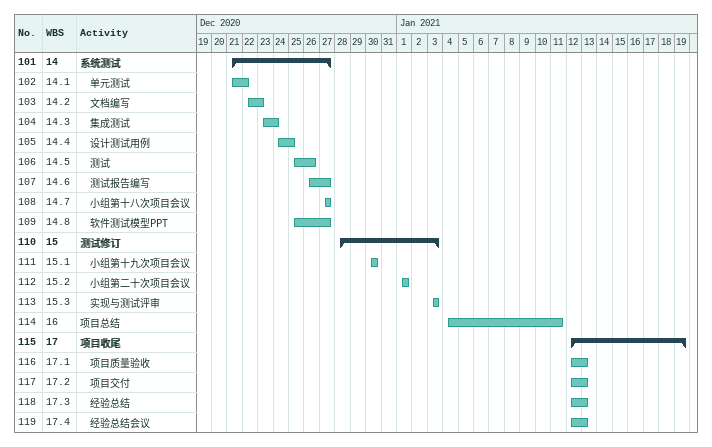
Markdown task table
| ID | WBS | Task | Start | Finish |
|---|---|---|---|---|
| 101 | 14 | **系统测试** | 2020-12-21 | 2020-12-27 |
| 102 | 14.1 | 单元测试 | 2020-12-21 | 2020-12-22 |
| 103 | 14.2 | 文档编写 | 2020-12-22 | 2020-12-23 |
| 104 | 14.3 | 集成测试 | 2020-12-23 | 2020-12-24 |
| 105 | 14.4 | 设计测试用例 | 2020-12-24 | 2020-12-25 |
| 106 | 14.5 | 测试 | 2020-12-25 | 2020-12-26 |
| 107 | 14.6 | 测试报告编写 | 2020-12-26 | 2020-12-27 |
| 108 | 14.7 | 小组第十八次项目会议 | 2020-12-27 | 2020-12-27 |
| 109 | 14.8 | 软件测试模型PPT | 2020-12-25 | 2020-12-27 |
| 110 | 15 | **测试修订** | 2020-12-28 | 2021-01-03 |
| 111 | 15.1 | 小组第十九次项目会议 | 2020-12-30 | 2020-12-30 |
| 112 | 15.2 | 小组第二十次项目会议 | 2021-01-01 | 2021-01-01 |
| 113 | 15.3 | 实现与测试评审 | 2021-01-03 | 2021-01-03 |
| 114 | 16 | 项目总结 | 2021-01-04 | 2021-01-11 |
| 115 | 17 | **项目收尾** | 2021-01-12 | 2021-01-19 |
| 116 | 17.1 | 项目质量验收 | 2021-01-12 | 2021-01-13 |
| 117 | 17.2 | 项目交付 | 2021-01-12 | 2021-01-13 |
| 118 | 17.3 | 经验总结 | 2021-01-12 | 2021-01-13 |
| 119 | 17.4 | 经验总结会议 | 2021-01-12 | 2021-01-13 |
